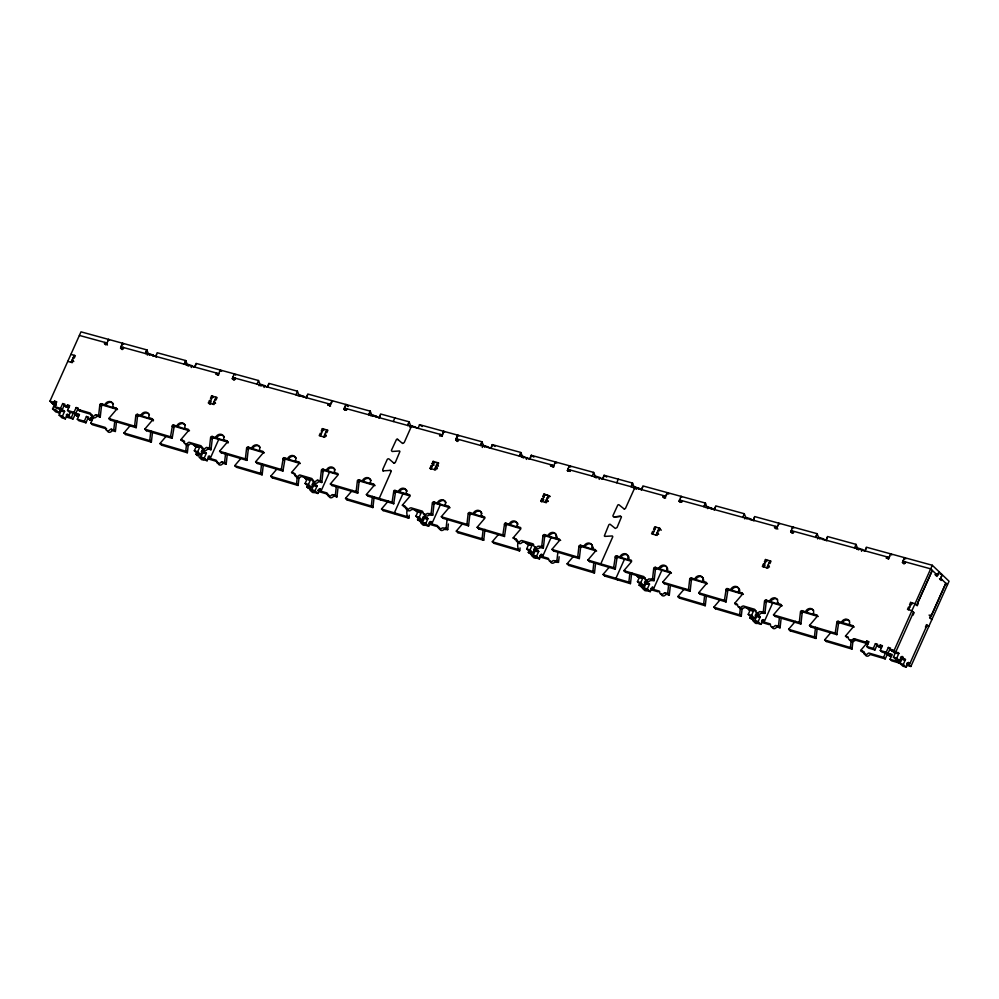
<?xml version="1.0" encoding="UTF-8"?>
<svg xmlns="http://www.w3.org/2000/svg" width="999" height="999" viewBox="0 0 999 999"><rect width="100%" height="100%" fill="white"/><g stroke="black" fill="none" stroke-linecap="round" stroke-linejoin="round"><path stroke-width="1.5" d="M667.694 569.755L667.469 568.081M382.779 470.492L383.354 471.041L382.754 469.393L387.237 459.453A1.349 1.124 -46.4 0 1 389.036 458.991L393.743 462.999M402.497 443.444L397.777 439.435L396.453 439.46L391.383 450.412L392.095 451.486L399.425 450.961A1.349 1.124 -46.4 0 1 399.9 451.56L395.479 462.087L394.33 462.987A1.349 1.111 -46.4 0 1 393.544 462.812M383.154 470.854L390.147 470.392L391.183 471.391L379.233 498.414L380.856 499.962M602.422 565.409L600.799 563.861L612.749 536.838A1.349 1.124 -46.4 0 0 612.237 535.963L604.957 536.388A1.336 1.111 -46.4 0 1 604.333 535.939L608.803 524.9A1.349 1.124 -46.4 0 1 610.089 524.25L615.309 528.446L617.045 527.534L621.453 516.995L620.466 516.283L613.985 516.858A1.349 1.124 -46.4 0 1 612.974 515.571L617.757 505.107A1.349 1.124 -46.4 0 1 618.843 504.695L624.05 508.891L625.436 508.479L634.79 487.724L636.413 489.273M116.171 408.229L117.52 409.528L103.122 405.269A1.336 1.111 -46.4 0 0 102.422 405.282A1.349 1.124 -46.4 0 0 101.473 406.143L100.287 416.695A1.349 1.111 -46.4 0 1 100.175 417.058L98.551 415.509A1.349 1.111 -46.4 0 0 98.664 415.147L99.85 404.595A1.349 1.124 -46.4 0 1 101.498 403.721L113.386 407.767L112.575 406.993A4.708 3.909 -46.4 0 0 110.577 401.66A4.708 3.909 -46.4 0 0 104.82 404.707M116.621 420.579L115.434 431.131A1.349 1.124 -46.4 0 1 115.322 431.493L113.699 429.945A1.349 1.124 -46.4 0 0 113.811 429.582L114.698 421.665M136.101 415.484L137.462 416.77L136.264 427.322A1.349 1.111 -46.4 0 1 136.164 427.684L134.54 426.136A1.349 1.111 -46.4 0 0 134.64 425.774L135.839 415.222A1.349 1.124 -46.4 0 1 137.487 414.348L149.375 418.394A4.733 3.934 -46.4 0 0 149.525 418.019M152.46 432.53L151.411 441.758A1.349 1.124 -46.4 0 1 151.311 442.12L149.688 440.571A1.349 1.124 -46.4 0 0 149.788 440.222L150.837 430.981M188.137 429.495L189.485 430.781L175.087 426.523A1.349 1.124 -46.4 0 0 174.151 426.648L172.153 438.311L170.529 436.763L172.527 425.099A1.349 1.124 -46.4 0 1 173.464 424.987L185.352 429.033L184.54 428.259L184.965 426.635A4.708 3.909 -46.4 0 0 181.781 422.777A4.708 3.909 -46.4 0 0 176.786 425.961M188.299 444.468L187.4 452.397A1.349 1.124 -46.4 0 1 187.3 452.747L185.677 451.198A1.349 1.124 -46.4 0 0 185.777 450.849L186.376 445.566M226.948 440.959L228.296 442.245L213.898 437.987A1.336 1.111 -46.4 0 0 213.199 438.012A1.349 1.124 -46.4 0 0 212.25 438.861L211.064 449.425A1.349 1.111 -46.4 0 1 210.951 449.775L209.34 448.226A1.349 1.111 -46.4 0 0 209.44 447.877L210.627 437.312A1.349 1.124 -46.4 0 1 212.275 436.451L224.163 440.497A4.658 3.871 -46.4 0 0 224.313 440.059M227.248 454.62L226.211 463.861A1.349 1.124 -46.4 0 1 226.099 464.21L224.475 462.662A1.349 1.124 -46.4 0 0 224.588 462.312L225.624 453.071M246.89 448.201L248.239 449.488L247.053 460.052A1.349 1.111 -46.4 0 1 246.94 460.402L245.317 458.853A1.349 1.111 -46.4 0 0 245.429 458.504L246.616 447.939A1.349 1.124 -46.4 0 1 248.264 447.077L260.152 451.123A4.708 3.909 -46.4 0 0 260.314 450.736M263.237 465.247L262.2 474.488A1.349 1.124 -46.4 0 1 262.088 474.837L260.464 473.289A1.349 1.124 -46.4 0 0 260.577 472.939L261.613 463.698M298.913 462.212L300.274 463.511L285.864 459.253A1.349 1.124 -46.4 0 0 284.927 459.365L282.929 471.041L281.306 469.493L283.304 457.829A1.349 1.124 -46.4 0 1 284.24 457.704L296.129 461.75L295.317 460.976L295.741 459.353A4.708 3.909 -46.4 0 0 292.557 455.494A4.708 3.909 -46.4 0 0 287.562 458.691M299.076 477.197L298.177 485.114A1.349 1.124 -46.4 0 1 298.077 485.477L296.453 483.928A1.349 1.124 -46.4 0 0 296.553 483.566L297.302 476.973M321.678 470.292L323.039 471.59L321.84 482.142A1.349 1.111 -46.4 0 1 321.74 482.505L320.117 480.956A1.349 1.111 -46.4 0 0 320.217 480.594L321.416 470.042A1.349 1.124 -46.4 0 1 323.064 469.168L334.94 473.214A4.733 3.934 -46.4 0 0 335.214 472.427M337.887 488.661L336.988 496.578A1.349 1.124 -46.4 0 1 336.888 496.94L335.264 495.392A1.349 1.124 -46.4 0 0 335.364 495.029L336.263 487.112M357.667 480.931L359.016 482.217L357.829 492.769A1.349 1.111 -46.4 0 1 357.717 493.131L356.094 491.583A1.349 1.111 -46.4 0 0 356.206 491.221L357.392 480.669A1.349 1.124 -46.4 0 1 359.041 479.795L370.929 483.841A4.708 3.909 -46.4 0 0 371.091 483.454M374.163 496.653L372.977 507.205A1.349 1.124 -46.4 0 1 372.864 507.567L371.241 506.018A1.349 1.124 -46.4 0 0 371.353 505.656L372.39 496.428M409.602 495.804L396.653 491.97A1.361 1.124 -46.4 0 0 395.954 491.995A1.324 1.099 -46.4 0 0 395.479 492.245L393.706 503.758L392.083 502.21L393.856 490.696A1.324 1.099 -46.4 0 1 394.33 490.447A1.361 1.124 -46.4 0 1 395.03 490.422L407.068 494.093M409.253 515.197C409.153 523.838 404.645 510.514 408.079 509.69M432.617 503.059L433.966 504.358L432.779 514.91A1.349 1.124 -46.4 0 1 432.667 515.272L431.044 513.723A1.349 1.124 -46.4 0 0 431.156 513.361L432.342 502.809A1.349 1.124 -46.4 0 1 433.991 501.935L445.879 505.981A4.733 3.934 -46.4 0 0 446.029 505.606M448.364 524.025L447.764 529.308A1.324 1.099 -46.4 0 1 447.664 529.657L446.041 528.109A1.324 1.099 -46.4 0 0 446.153 527.759L447.04 519.842M468.444 513.648L469.792 514.935L468.606 525.499A1.349 1.124 -46.4 0 1 468.506 525.849L466.883 524.3A1.349 1.124 -46.4 0 0 466.983 523.951L468.181 513.386A1.349 1.124 -46.4 0 1 469.817 512.524L481.705 516.57A4.733 3.934 -46.4 0 0 481.98 515.784M484.94 529.37L483.753 539.935A1.324 1.099 -46.4 0 1 483.653 540.284L482.03 538.736A1.324 1.099 -46.4 0 0 482.13 538.386L483.029 530.469M520.392 528.521L507.43 524.7A1.361 1.124 -46.4 0 0 506.73 524.712A1.324 1.099 -46.4 0 0 506.256 524.962L504.483 536.475L502.859 534.94L504.632 523.414A1.324 1.099 -46.4 0 1 505.107 523.164A1.361 1.124 -46.4 0 1 505.806 523.151L517.694 527.197L517.969 526.411M520.042 547.927C519.955 556.493 515.609 543.468 518.856 542.42M543.244 535.739L544.592 537.025L543.406 547.589A1.349 1.124 -46.4 0 1 543.294 547.939L541.67 546.403A1.349 1.124 -46.4 0 0 541.783 546.041L542.969 535.489A1.349 1.124 -46.4 0 1 544.617 534.615L556.505 538.661L555.694 537.887A4.695 3.909 -46.4 0 0 553.696 532.554A4.695 3.909 -46.4 0 0 547.939 535.601M559.14 556.743L558.553 562.025A1.324 1.099 -46.4 0 1 558.441 562.375L556.818 560.839A1.324 1.099 -46.4 0 0 556.93 560.476L557.817 552.559M579.22 546.366L580.581 547.664L579.383 558.216A1.349 1.124 -46.4 0 1 579.283 558.578L577.659 557.03A1.349 1.124 -46.4 0 0 577.759 556.668L578.958 546.116A1.349 1.124 -46.4 0 1 580.594 545.242L592.482 549.288A4.733 3.934 -46.4 0 0 592.907 547.664M595.429 564.735L594.53 572.652A1.324 1.099 -46.4 0 1 594.43 573.014L592.807 571.465A1.324 1.099 -46.4 0 0 592.907 571.103L593.806 563.186M631.168 561.251L618.206 557.417A1.361 1.124 -46.4 0 0 617.519 557.43A1.324 1.099 -46.4 0 0 617.032 557.692L615.272 569.205L613.648 567.657L615.409 556.143A1.324 1.099 -46.4 0 1 615.896 555.894A1.361 1.124 -46.4 0 1 616.583 555.869L628.471 559.915L627.659 559.14L628.059 556.668A4.695 3.909 -46.4 0 0 624.1 553.683L623.226 553.871A4.695 3.909 -46.4 0 0 619.917 556.855M631.705 572.727L630.519 583.279A1.349 1.124 -46.4 0 1 630.406 583.641L628.796 582.092A1.349 1.124 -46.4 0 0 628.895 581.743L629.795 573.813M654.02 568.468L655.369 569.755L654.183 580.307A1.349 1.124 -46.4 0 1 654.07 580.669L652.447 579.12A1.349 1.124 -46.4 0 0 652.559 578.758L653.746 568.206A1.349 1.124 -46.4 0 1 655.394 567.332L667.282 571.378A4.695 3.896 -46.4 0 0 667.432 571.003M670.217 586.825L669.33 594.742A1.349 1.124 -46.4 0 1 669.218 595.104L667.594 593.556A1.349 1.124 -46.4 0 0 667.707 593.206L668.593 585.277M690.009 579.095L691.358 580.382L690.172 590.946A1.349 1.124 -46.4 0 1 690.059 591.296L688.436 589.747A1.349 1.124 -46.4 0 0 688.548 589.398L689.735 578.833A1.349 1.124 -46.4 0 1 691.383 577.971L703.271 582.017L702.459 581.243L702.871 579.62A4.695 3.909 -46.4 0 0 700.449 575.899A4.695 3.909 -46.4 0 0 695.666 577.497L694.705 578.945M706.355 596.141L705.319 605.382A1.349 1.124 -46.4 0 1 705.207 605.731L703.583 604.183A1.349 1.124 -46.4 0 0 703.696 603.833L704.732 594.592M743.393 594.393L728.983 590.147A1.361 1.124 -46.4 0 0 728.296 590.159A1.324 1.099 -46.4 0 0 727.821 590.409L726.048 601.922L724.425 600.374L726.198 588.861A1.324 1.099 -46.4 0 1 726.673 588.611A1.361 1.124 -46.4 0 1 727.359 588.598L739.248 592.644L738.436 591.87L738.835 589.385A4.695 3.909 -46.4 0 0 734.877 586.401L734.015 586.588A4.695 3.909 -46.4 0 0 730.694 589.572M742.195 608.091L741.295 616.008A1.349 1.124 -46.4 0 1 741.196 616.358L739.572 614.81A1.349 1.124 -46.4 0 0 739.672 614.46L740.271 609.178M764.797 601.186L766.158 602.472L764.959 613.036A1.349 1.124 -46.4 0 1 764.859 613.386L763.236 611.838A1.349 1.124 -46.4 0 0 763.336 611.488L764.535 600.936A1.349 1.124 -46.4 0 1 766.171 600.062L778.059 604.108A4.695 3.896 -46.4 0 0 778.433 602.909M781.006 619.555L780.107 627.472A1.349 1.124 -46.4 0 1 780.007 627.822L778.383 626.286A1.349 1.124 -46.4 0 0 778.483 625.923L779.382 618.006M800.786 611.813L802.135 613.111L800.948 623.663A1.349 1.124 -46.4 0 1 800.836 624.025L799.212 622.477A1.349 1.124 -46.4 0 0 799.325 622.115L800.511 611.563A1.349 1.124 -46.4 0 1 802.16 610.689L814.048 614.735L813.236 613.96L813.648 612.337A4.695 3.909 -46.4 0 0 811.238 608.628A4.695 3.909 -46.4 0 0 806.443 610.214L805.481 611.675M817.282 627.547L816.096 638.099A1.349 1.124 -46.4 0 1 815.983 638.461L814.36 636.912A1.349 1.124 -46.4 0 0 814.472 636.55L815.509 627.31M854.17 627.11L839.772 622.852A1.361 1.124 -46.4 0 0 839.073 622.877A1.324 1.099 -46.4 0 0 838.598 623.126L836.825 634.64L835.201 633.091L836.975 621.578A1.324 1.099 -46.4 0 1 837.449 621.328A1.361 1.124 -46.4 0 1 838.149 621.303L850.186 624.974M852.971 640.796L852.085 648.726A1.349 1.124 -46.4 0 1 851.972 649.075L850.349 647.527A1.349 1.124 -46.4 0 0 850.461 647.177L851.198 640.571M170.617 436.501L171.978 437.699M502.947 534.665L504.32 535.864M835.301 632.829L836.663 634.028M628.746 559.14L628.846 558.716A4.708 3.921 -46.4 0 0 628.895 558.291M850.037 625.349L849.225 624.587C851.136 621.278 847.077 617.532 843.93 619.667A4.72 3.921 -46.4 0 0 841.47 622.29M406.918 494.468L406.106 493.706L406.493 491.221A4.695 3.909 -46.4 0 0 402.547 488.236L401.673 488.424A4.695 3.909 -46.4 0 0 399.313 489.947L398.351 491.408M517.694 527.197L516.883 526.423L517.27 523.938A4.695 3.909 -46.4 0 0 513.324 520.966L512.45 521.141A4.695 3.909 -46.4 0 0 510.102 522.664L509.128 524.138M667.282 571.378L666.47 570.604L666.895 568.98A4.683 3.896 -46.4 0 0 664.472 565.284A4.683 3.896 -46.4 0 0 659.702 566.858L658.716 568.319M778.059 604.108L777.247 603.334L777.672 601.71A4.683 3.896 -46.4 0 0 775.261 598.001A4.683 3.896 -46.4 0 0 770.479 599.587L769.492 601.036M184.765 442.033L180.807 439.797A1.336 1.111 -46.4 0 1 181.006 439.473L188.436 430.756L188.386 429.607A1.349 1.124 -46.4 0 0 187.862 429.233L184.54 428.259M295.554 474.762L291.583 472.527A1.336 1.111 -46.4 0 1 291.783 472.202L299.213 463.486L299.163 462.337A1.349 1.124 -46.4 0 0 298.651 461.963L295.317 460.976M406.331 507.492L402.372 505.244A1.349 1.111 -46.4 0 1 402.572 504.92L410.002 496.203L409.94 495.054A1.361 1.124 -46.4 0 0 409.428 494.68L406.106 493.706M515.884 539.048L517.107 540.209L513.149 537.974A1.349 1.111 -46.4 0 1 513.349 537.637L520.779 528.933L520.729 527.784A1.361 1.124 -46.4 0 0 520.204 527.41L516.883 526.423M645.479 578.121L625.549 572.24L623.925 570.691A1.349 1.111 -46.4 0 1 624.125 570.367L631.555 561.65L631.505 560.501A1.361 1.124 -46.4 0 0 630.981 560.127L627.659 559.14M735.177 603.346L736.525 604.632A1.349 1.111 -46.4 0 0 736.325 604.969L734.702 603.421A1.349 1.111 -46.4 0 1 734.902 603.084L742.332 594.38L742.282 593.219A1.361 1.124 -46.4 0 0 741.77 592.844L738.436 591.87M845.966 636.063L847.314 637.35A1.349 1.124 -46.4 0 0 847.115 637.674L845.491 636.126A1.349 1.124 -46.4 0 1 845.691 635.801L853.121 627.085L853.071 625.936A1.361 1.124 -46.4 0 0 852.547 625.561L849.225 624.587M392.083 502.21L366.383 494.617A1.336 1.111 -46.4 0 1 366.583 494.293L374.013 485.576A1.349 1.124 -46.4 0 0 373.439 484.053L370.117 483.066A4.708 3.909 -46.4 0 0 368.119 477.734A4.708 3.909 -46.4 0 0 362.362 480.781M518.006 549.375L492.307 541.783A1.349 1.111 -46.4 0 1 492.507 541.446L498.076 534.915M724.425 600.374L698.726 592.794A1.349 1.111 -46.4 0 1 698.925 592.457L706.355 583.741A1.349 1.124 -46.4 0 0 705.781 582.217L702.459 581.243M329.545 406.143L329.932 405.232L328.309 403.696L328.072 405.157M664.51 498.326C660.376 495.979 665.746 494.817 664.635 498.014M681.53 502.072L682.18 500.998M774.537 527.385C775.649 523.826 778.096 532.005 774.537 527.385L777.859 529.033M793.243 532.704L793.893 531.63M886.525 558.279L886.775 556.818L888.136 558.965M904.957 563.336L905.606 562.262M107.417 345.017L106.606 344.243L107.118 343.044M108.154 340.634L108.666 339.435L109.478 340.197M123.214 347.215L122.19 349.613M218.594 375.137L218.831 373.676M219.867 371.266L220.379 370.067L221.603 371.216M234.852 379.533L232.68 377.472L233.316 376.298M234.927 377.847L233.903 380.244L233.366 379.732M330.569 406.019L330.032 405.507L332.505 401.086M380.419 415.06L379.245 417.757L380.594 413.998L409.115 421.815L407.679 425.562M442.02 436.401L443.806 431.331L444.617 432.105M553.733 467.033L553.983 465.571M555.007 463.161L555.531 461.963L556.743 463.124M569.992 471.428L567.819 469.368L568.394 468.181M568.918 466.97L569.755 466.083M665.659 497.902L665.122 497.39L667.582 492.957M666.146 494.98L666.67 493.781M679.832 501.973L679.02 501.198L681.081 496.391L681.73 497.002M680.569 497.589L681.081 496.391M777.809 525.599L777.284 526.798L679.532 499.999L681.705 502.06L679.47 501.448M792.282 528.221L792.806 527.022L793.768 527.947M792.357 533.379L792.869 532.18M889.522 556.231L889.01 557.43L791.258 530.631L790.733 531.83L792.969 532.442M902.996 562.974L902.447 562.462L904.52 557.654L905.818 558.891M904.52 557.654L902.971 561.263L905.131 563.324M55.32 404.907L53.097 404.258L49.95 401.148L80.994 331.843L146.803 349.887L148.239 353.409L153.122 355.045A4.708 1.074 23.2 0 0 156.443 357.03M108.554 339.398L107.005 343.007L79.408 335.439M123.127 348.901L120.966 346.84L122.515 343.231M121.641 349.101L120.567 348.064L122.627 343.256L123.601 344.18M145.342 353.596L146.803 349.887M145.754 352.722L146.915 350.025M147.34 355.107L147.927 353.758M149.388 355.032L149.775 354.133M152.735 355.944L153.122 355.045M194.505 367.307A4.708 1.074 23.2 0 1 192.02 365.709L187.125 364.073L185.689 360.552L157.168 352.734L155.819 356.493L156.593 354.695M185.689 360.552L184.253 364.298M184.64 363.386L185.802 360.689M186.426 365.322L186.813 364.423M188.087 366.146L188.661 364.797M191.246 367.52L192.02 365.709M267.32 387.275A4.72 1.074 23.2 0 1 264.835 385.676L259.952 384.041L258.516 380.519L196.066 363.399L194.718 367.157L195.879 364.46M220.267 370.03L218.719 373.638L120.966 346.84M232.817 379.22L232.28 378.696L234.34 373.888L235.639 375.124M258.516 380.519L257.005 384.165M259.053 385.739L259.64 384.39M260.914 386.113L261.488 384.765M264.061 387.487L264.835 385.676M306.218 397.939A4.683 1.061 23.2 0 1 303.746 396.353L298.838 394.705L297.402 391.183L268.881 383.366L267.532 387.125L268.706 384.428M297.402 391.183L295.966 394.93M298.139 395.954L298.526 395.055M299.987 396.328L300.374 395.429M303.346 397.24L303.733 396.341M379.033 417.907A4.708 1.074 23.2 0 1 376.548 416.308L371.665 414.672L370.229 411.151L307.779 394.031L306.431 397.789L307.592 395.092M331.98 400.661L330.432 404.27L232.68 377.472M346.703 405.144L346.054 404.52L343.993 409.34L346.503 410.202L344.393 408.104L345.941 404.495L348.114 406.556M370.229 411.151L368.793 414.897M369.18 413.986L370.342 411.288M370.966 415.921L371.353 415.022M372.814 416.296L373.201 415.397M376.161 417.22L376.548 416.308M393.306 421.516L394.855 417.907M408.067 424.65L408.841 422.852M409.665 427.035L410.239 425.686M411.713 426.96L412.1 426.061L415.447 426.973A4.72 1.074 23.2 0 0 417.157 428.159M489.985 448.126A4.72 1.074 23.2 0 1 488.274 446.94L483.379 445.304L481.943 441.783L419.493 424.662L418.144 428.421M443.693 431.293L442.145 434.902L344.393 408.104M458.279 440.796L456.106 438.736L457.654 435.127M456.793 440.996L455.706 439.972L457.779 435.152L458.753 436.088M457.33 441.508L457.842 440.309M481.943 441.783L480.507 445.529M481.281 443.718L482.055 441.92M482.292 447.465L483.254 445.204M484.527 446.928L484.915 446.029M492.32 444.63L490.971 448.389L492.32 444.63L520.829 452.447L522.265 455.969L528.871 458.791A4.695 1.061 23.2 0 0 529.645 459.203M519.78 455.282L520.941 452.584L519.393 456.193M521.565 457.217L521.953 456.318M523.226 458.042L523.813 456.693M526.386 459.415L527.16 457.604M602.472 479.17A4.695 1.061 23.2 0 1 599.987 477.572L595.092 475.936L593.656 472.415L531.206 455.294L529.857 459.053M530.244 458.154L531.243 455.332M555.407 461.925L553.858 465.534L456.106 438.736M567.907 471.103L567.37 470.579L569.368 465.759M593.656 472.415L592.22 476.161M594.393 477.185L594.78 476.286M596.053 478.009L596.628 476.66M599.213 479.383L599.987 477.572M641.358 489.835A4.683 1.061 23.2 0 1 638.885 488.249L633.978 486.6L632.554 483.079L604.033 475.262L602.684 479.021L603.846 476.323M616.745 482.779L618.294 479.17M632.554 483.079L631.106 486.825M631.493 485.914L632.267 484.115M633.279 487.849L633.666 486.95M634.939 488.673L635.526 487.325M638.486 489.148L638.873 488.236M714.185 509.802A4.695 1.061 23.2 0 1 711.7 508.204L706.805 506.568L705.369 503.046L642.919 485.926L641.57 489.685L642.732 486.988M705.369 503.046L703.933 506.793M704.32 505.894L705.481 503.184M706.106 507.817L706.493 506.918M707.767 508.641L708.341 507.292M711.313 509.115L711.7 508.204M753.895 520.854A4.695 1.061 23.2 0 1 750.586 518.868L745.691 517.232L744.267 513.711L715.746 505.894L714.397 509.665L715.559 506.955M744.267 513.711L742.819 517.457M744.804 518.931L745.379 517.582M746.852 518.856L747.24 517.957M750.199 519.78L750.586 518.868M826.722 540.821A4.683 1.061 23.2 0 1 823.426 538.848L818.518 537.2L817.082 533.678L754.632 516.558L753.283 520.329L754.445 517.619M776.772 527.996L778.833 523.189L779.645 523.963M792.806 527.022L791.258 530.631L793.418 532.692L791.183 532.08M817.082 533.678L815.646 537.425M816.033 536.525L816.807 534.715M817.632 538.898L818.206 537.549M819.667 538.823L820.054 537.924M823.026 539.747L823.413 538.836M864.784 551.098A4.683 1.061 23.2 0 1 862.312 549.512L857.404 547.864L855.981 544.343L827.459 536.525L826.111 540.297L827.272 537.587M855.981 544.343L854.532 548.089M856.717 549.113L857.292 547.764M858.366 549.937L858.953 548.588M861.525 551.311L862.299 549.5M907.092 665.371L910.863 666.483L949.05 581.243L932.279 565.259L866.345 547.19L864.997 550.961L866.158 548.251M888.76 558.891L890.559 553.821L891.77 554.982M905.106 561.6L904.07 564.01L903.533 563.498M932.279 565.259L930.731 568.868L902.971 561.263M934.927 574.65L937.537 575.362L939.085 571.753M940.022 574.025L942.244 574.687L940.696 578.371L947.502 584.852M104.633 343.881L104.883 342.42L106.506 343.968L105.719 344.917M216.358 374.513L216.596 373.064L217.969 375.212M234.777 379.57L235.439 378.496M346.228 409.952L347.153 409.128M439.785 435.789L440.035 434.328L441.658 435.864M551.498 466.421L551.748 464.96L553.109 467.107M402.784 443.431L404.233 442.532L411.351 426.461M56.419 405.232L51.648 402.535M71.116 362.337L74.238 355.344M53.097 404.258L53.634 403.059M54.545 401.148L56.169 402.697L55.632 403.896L54.008 402.347L54.545 401.148L56.768 401.798L54.62 406.593L56.244 408.141L62.163 409.89L64.311 405.094L62.687 403.559L60.539 408.341L62.163 409.89M60.664 409.278L59.053 412.862L55.732 411.888L52.572 408.878L54.72 404.083M65.36 418.881L62.038 417.894L59.153 415.147L61.289 410.352L64.61 411.338L62.475 416.121L65.36 418.881L67.507 414.086L68.594 415.122L68.419 416.658L70.28 412.5M64.61 411.338L63.536 410.302L62.999 411.501L61.738 410.302L62.275 409.103M68.556 407.717L66.933 406.168L67.47 404.97L69.093 406.518L68.556 407.717L65.996 406.955L64.373 405.407L64.91 404.208L62.687 403.559M65.996 406.955L66.521 405.756M75.624 413.873L74.001 412.325L76.149 407.53L77.772 409.078L75.624 413.873L69.168 411.963L67.545 410.414L69.693 405.619L67.47 404.97M75.737 413.299L73.002 418.981L71.379 417.445L73.514 412.649M91.571 414.51L79.458 410.926L77.835 409.378L78.372 408.179L76.149 407.53M77.223 413.748L78.846 415.297L78.309 416.496L76.686 414.947L77.223 413.748L79.445 414.398L77.298 419.193L78.921 420.741L85.926 422.802L88.062 418.019L86.438 416.471L84.303 421.253L85.926 422.802M78.309 416.496L76.823 416.046L77.36 414.847M79.458 410.926L79.995 409.727M89.748 419.867L90.684 417.719L92.308 419.268L91.771 420.467L89.748 419.867L88.124 418.319L88.661 417.12L86.438 416.471M106.718 428.946L92.383 424.712L90.759 423.164L92.907 418.381L90.684 417.719M210.065 404.445L208.441 402.897L209.515 400.512L210.627 400.836M214.935 399.625L216.034 399.95L217.108 397.552L211.576 395.916L210.502 398.314L211.613 398.638M209.553 403.234L212.675 396.241M212.874 404.208L215.996 397.227M218.918 438.998L210.177 458.541L210.352 456.993L209.278 455.969L207.13 460.751L204.233 458.004L206.381 453.209L205.294 452.172L204.758 453.371L202.959 449.95L200.824 454.745L197.665 451.735L199.8 446.94L198.726 445.916L198.189 447.115L194.867 446.128L195.404 444.93M200.824 454.745L197.49 453.758L194.343 450.749L196.478 445.966L199.8 446.94M207.13 460.751L203.808 459.777L200.911 457.018L203.059 452.222L206.381 453.209M325.711 432.342L326.823 432.667L327.884 430.269L322.352 428.633L321.278 431.031L322.39 431.356M320.329 435.951L323.464 428.971M323.651 436.938L326.785 429.945M311.601 487.462L308.441 484.453L310.589 479.67L309.503 478.633L308.966 479.832L305.644 478.846L306.181 477.659L307.267 478.683L305.12 483.479L308.279 486.488L311.601 487.462L313.736 482.679L315.547 486.101L316.071 484.902L317.158 485.926L315.022 490.721L317.907 493.481L320.055 488.686L321.129 489.722L320.954 491.258L329.707 471.715M317.907 493.481L314.585 492.495L311.688 489.735L313.836 484.952L317.158 485.926M403.097 493.356L394.38 512.849L396.004 514.398M430.819 469.118L430.007 468.344L431.081 465.946L432.18 466.283M433.678 465.297L432.055 463.761L433.129 461.363L438.673 462.999L437.599 465.397L438.411 466.171M431.118 468.668L434.24 461.688M434.44 469.655L437.562 462.674M437.137 468.806L435.514 467.257L436.613 467.582L435.539 469.98L430.007 468.344M440.484 504.445L431.743 523.988L431.918 522.44L430.831 521.416L428.683 526.198L425.799 523.439L427.934 518.656L426.86 517.619L426.323 518.818L424.525 515.397L422.377 520.192L419.056 519.205L415.896 516.196L418.044 511.413M414.897 510.114L416.421 511.575L419.742 512.562L420.279 511.363L421.366 512.387L419.218 517.182L422.377 520.192M428.683 526.198L425.362 525.224L422.477 522.465L424.612 517.669M541.595 501.848L540.784 501.073L541.858 498.676L543.781 499.775M543.656 497.252L542.844 496.478L543.906 494.08L550.262 496.491M541.895 501.398L545.017 494.418L548.339 495.392L545.217 502.385M547.914 501.535L546.291 499.987L547.39 500.312L546.328 502.709L540.784 501.073M549.45 495.716L548.376 498.114L547.265 497.789M533.154 552.909L529.832 551.923L526.673 548.926L528.821 544.13L532.142 545.117L530.007 549.9L533.154 552.909L535.302 548.114L536.388 549.15L535.851 550.349L537.1 551.548L537.637 550.349L538.723 551.373L536.575 556.168L539.472 558.928L541.608 554.133L542.694 555.169L542.519 556.705L551.261 537.162M525.674 542.832L527.21 544.293L530.531 545.279L531.068 544.08L532.142 545.117M534.315 549.363L533.778 550.561L537.1 551.548M539.472 558.928L536.151 557.942L533.254 555.182L535.389 550.399L538.723 551.373M624.662 558.803L615.933 578.296L617.557 579.845M652.672 534.115L655.794 527.135M655.993 535.102L659.115 528.121L661.288 530.182M662.037 569.88L653.296 589.435L653.471 587.887L652.397 586.863L650.249 591.645L647.352 588.886L649.5 584.103L648.413 583.066L647.876 584.265L646.628 583.066L647.165 581.868L646.078 580.844L643.943 585.626L640.784 582.629L642.919 577.834L641.845 576.81L641.308 577.996L637.986 577.022L638.523 575.824M643.943 585.626L640.609 584.652L637.462 581.643L639.597 576.848L642.919 577.834M650.249 591.645L646.927 590.671L644.03 587.912L646.178 583.116L649.5 584.103M764.522 564.447L763.411 564.123L762.349 566.52L767.881 568.156L768.955 565.759L767.844 565.434L769.467 566.982M768.83 563.236L769.942 563.561L771.003 561.163L765.471 559.527L764.397 561.925L765.509 562.25M763.448 566.845L766.583 559.852M766.77 567.819L769.904 560.839M772.826 602.609L764.073 622.152L764.247 620.616L763.174 619.58L761.026 624.375L758.141 621.615L760.276 616.82L759.19 615.796L758.666 616.995L757.404 615.796L757.941 614.597L756.855 613.561L754.72 618.356L751.56 615.347L753.708 610.564L752.622 609.527L752.085 610.726L748.763 609.74L749.3 608.541M754.72 618.356L751.398 617.37L748.239 614.36L750.386 609.577M761.026 624.375L757.704 623.388L754.807 620.629L756.955 615.846L760.276 616.82M866.745 641.058L868.368 642.607L867.831 643.806L866.208 642.257L866.745 641.058L868.968 641.72L866.82 646.503L868.443 648.051L874.899 649.962L877.047 645.167L875.424 643.631L873.288 648.413L874.899 649.962M877.11 645.479L881.293 647.777L878.733 647.027L877.11 645.479L877.646 644.28L875.424 643.631M879.669 646.241L880.206 645.042L882.429 645.691L880.281 650.486L881.905 652.035L887.824 653.783L889.972 648.988L888.348 647.439L886.2 652.235L887.824 653.783M887.936 653.221L885.201 658.903L883.578 657.354L885.713 652.559L887.337 654.108M937.537 575.362L930.681 568.856L915.047 603.708L916.67 605.257L932.304 570.404L917.744 602.859L918.281 603.384L917.207 605.781L915.047 603.708L910.613 602.409L909.552 604.807L910.651 605.132M913.536 612.25L895.741 652.047L891.657 650.849L890.034 649.3L890.571 648.101L888.348 647.439M908.603 609.715L911.725 602.734M889.422 655.019L887.399 654.42L891.046 656.555L889.422 655.019L889.959 653.821L892.182 654.47L890.034 659.265L891.657 660.814L898.663 662.874L900.261 659.278M889.023 655.956L889.56 654.77M891.657 650.849L892.194 649.65M910.863 666.483L908.903 664.597L909.44 663.398L908.353 662.374L906.218 667.157L903.321 664.397L905.456 659.615L904.382 658.578L903.845 659.777L902.596 658.578L903.121 657.379L902.047 656.355L899.899 661.138L896.74 658.141L898.888 653.346L897.801 652.31L897.277 653.508L894.093 650.499L915.047 603.708M897.277 653.508L893.943 652.534L894.48 651.336L895.566 652.359L893.418 657.155L896.578 660.164L899.899 661.138M936.4 574.238L935.863 575.436L936.95 576.46L939.085 571.678M906.218 667.157L902.884 666.171L899.999 663.423L902.134 658.628M942.244 574.687L940.096 579.47L941.183 580.506L941.72 579.308L939.497 578.646M927.06 625.137L909.265 664.947L906.73 664.198M929.045 615.097L931.268 615.759L945.816 583.216M930.194 618.144L945.828 583.291M842.282 623.064L842.956 621.952A4.658 3.871 -46.4 0 1 843.943 620.966A4.733 3.934 -46.4 0 1 845.166 620.242L845.604 620.079M112.575 406.993L115.896 407.979A1.349 1.124 -46.4 0 1 116.471 409.503L109.041 418.219A1.336 1.111 -46.4 0 0 108.841 418.544L110.464 420.092L136.164 427.684M129.758 426.111L124.188 432.654A1.349 1.124 -46.4 0 0 123.988 432.979L125.612 434.528L151.311 442.12M140.809 415.334A4.708 3.909 -46.4 0 1 146.553 412.287A4.708 3.909 -46.4 0 1 148.564 417.619L151.885 418.606A1.349 1.124 -46.4 0 1 152.46 420.129L145.017 428.846A1.336 1.111 -46.4 0 0 144.83 429.17L146.441 430.719L172.153 438.311M165.747 436.75L160.165 443.281A1.349 1.124 -46.4 0 0 159.965 443.606L161.588 445.154L187.3 452.747M215.597 437.425A4.708 3.909 -46.4 0 1 221.353 434.378A4.708 3.909 -46.4 0 1 223.351 439.722L226.673 440.696A1.349 1.124 -46.4 0 1 227.248 442.22L219.817 450.936A1.336 1.111 -46.4 0 0 219.618 451.273L221.241 452.809L246.94 460.402M240.534 458.841L234.965 465.372A1.349 1.124 -46.4 0 0 234.765 465.709L236.388 467.245L262.088 474.837M251.586 448.052A4.708 3.909 -46.4 0 1 257.33 445.005A4.708 3.909 -46.4 0 1 259.34 450.349L262.662 451.323A1.349 1.124 -46.4 0 1 263.237 452.859L255.806 461.563A1.336 1.111 -46.4 0 0 255.607 461.9M276.523 469.468L270.954 475.999A1.349 1.124 -46.4 0 0 270.754 476.336L272.377 477.884L298.077 485.477M326.373 470.154A4.708 3.909 -46.4 0 1 332.13 467.107A4.708 3.909 -46.4 0 1 334.128 472.44L337.462 473.426A1.349 1.124 -46.4 0 1 338.024 474.95L330.594 483.666A1.336 1.111 -46.4 0 0 330.394 483.991L332.018 485.539L357.717 493.131M352.247 490.472L345.741 498.101A1.349 1.124 -46.4 0 0 345.542 498.426L347.165 499.975L372.864 507.567M388.236 501.098L381.73 508.728A1.349 1.124 -46.4 0 0 381.531 509.053L383.154 510.601L408.853 518.194M437.312 502.922A4.695 3.909 -46.4 0 1 443.069 499.875A4.695 3.909 -46.4 0 1 445.067 505.207L448.389 506.193A1.349 1.124 -46.4 0 1 448.963 507.717L441.533 516.433A1.349 1.111 -46.4 0 0 441.333 516.758L442.957 518.306L468.506 525.849M462.1 524.288L456.518 530.819A1.349 1.111 -46.4 0 0 456.331 531.143L457.954 532.692L483.653 540.284M473.139 513.511A4.708 3.909 -46.4 0 1 478.896 510.452A4.708 3.909 -46.4 0 1 480.894 515.796L484.215 516.77A1.349 1.124 -46.4 0 1 484.79 518.294L477.36 527.01A1.349 1.111 -46.4 0 0 477.16 527.347L478.783 528.896L504.483 536.475M555.694 537.887L559.015 538.873A1.349 1.124 -46.4 0 1 559.59 540.397L552.16 549.113A1.349 1.111 -46.4 0 0 551.96 549.438L553.583 550.986L579.283 558.578M572.877 557.005L567.307 563.548A1.349 1.111 -46.4 0 0 567.107 563.873L568.731 565.422L594.43 573.014M583.916 546.228A4.708 3.909 -46.4 0 1 589.672 543.181A4.708 3.909 -46.4 0 1 591.67 548.513L595.004 549.5A1.349 1.124 -46.4 0 1 595.579 551.023L588.136 559.74A1.349 1.111 -46.4 0 0 587.936 560.064L589.56 561.613L615.272 569.205M608.866 567.632L603.284 574.175A1.349 1.111 -46.4 0 0 603.084 574.5L604.707 576.048L630.406 583.641M666.47 570.604L669.792 571.59A1.349 1.124 -46.4 0 1 670.366 573.114L662.936 581.83A1.349 1.111 -46.4 0 0 662.737 582.155L664.36 583.703L690.059 591.296M684.59 588.636L678.084 596.266A1.349 1.124 -46.4 0 0 677.884 596.59L679.507 598.139L705.207 605.731M719.642 600.362L714.073 606.893A1.361 1.124 -46.4 0 0 713.873 607.23L715.496 608.766L741.196 616.358M751.91 615.347L750.049 617.519A1.349 1.124 -46.4 0 0 749.849 617.857L753.808 620.092L752.597 618.93M777.247 603.334L780.569 604.308A1.349 1.124 -46.4 0 1 781.143 605.844L773.713 614.547A1.349 1.111 -46.4 0 0 773.513 614.885L775.137 616.433L800.836 624.025M795.366 621.366L788.86 628.983A1.349 1.124 -46.4 0 0 788.661 629.32L790.284 630.869L815.983 638.461M813.236 613.96L816.558 614.947A1.349 1.124 -46.4 0 1 817.132 616.47L809.702 625.187A1.349 1.111 -46.4 0 0 809.502 625.511L811.126 627.06L836.825 634.64M830.419 633.079L824.849 639.622A1.349 1.124 -46.4 0 0 824.65 639.947L826.273 641.495L851.972 649.075M866.408 643.706L860.838 650.237A1.349 1.124 -46.4 0 0 860.639 650.561L864.597 652.809L863.373 651.648M660.489 567.632L663.723 565.921A4.695 3.896 -46.4 0 1 666.583 566.77L666.857 567.045M204.783 458.816L204.183 459.353A2.685 2.235 -46.4 0 1 200.637 458.304M475.249 512.475L476.848 511.451A4.658 3.871 -46.4 0 1 477.722 511.176A4.733 3.934 -46.4 0 1 481.268 512.2M395.129 462.587L394.33 462.987M620.729 516.308L614.185 517.045M220.604 435.027L221.016 435.002A4.658 3.871 -46.4 0 1 224.35 437.187M331.805 467.719L331.381 467.744A4.658 3.871 -46.4 0 0 327.272 470.891M624.637 508.878L624.088 508.816M866.208 642.257L854.095 638.673L852.097 639.697A2.697 2.235 -46.4 0 1 848.538 638.648L848.126 636.975L845.491 636.126M439.51 435.527L441.745 436.138M551.223 466.158L553.458 466.77M662.886 496.778L665.122 497.39M888.486 558.628L886.25 558.016M902.447 562.462L904.682 563.074M567.819 469.368L665.571 496.166M550.362 465.671L553.371 466.496M104.371 343.631L106.606 344.243M120.567 348.064L122.802 348.676L123.726 347.864M216.084 374.263L218.319 374.875M232.28 378.696L234.515 379.32M327.797 404.895L330.032 405.507M679.02 501.198L681.256 501.81M567.37 470.579L569.605 471.191L570.516 470.379M455.706 439.972L457.942 440.584L458.866 439.76M70.917 354.37L75.337 355.669L74.263 358.067L73.152 357.742M432.055 463.761L433.978 464.86M437.599 465.397L436.488 465.059L437.3 465.834M542.844 496.478L543.943 496.803M654.72 529.532L653.621 529.208L654.695 526.81L660.227 528.446L659.153 530.844L658.054 530.506M321.403 433.554L320.292 433.229L319.23 435.626L324.762 437.262L325.836 434.865L324.725 434.54L326.348 436.088M653.746 531.73L652.634 531.393L651.56 533.791L657.105 535.427L658.179 533.029L657.067 532.704L658.691 534.253M909.677 607.33L908.566 606.992L907.492 609.39L911.925 610.701L914.085 612.762L913.011 615.159L912.474 614.635M67.782 361.351L72.215 362.662L73.277 360.264L72.178 359.94L73.801 361.488M208.441 402.897L213.986 404.533L215.06 402.147L213.948 401.81L215.572 403.359M337.637 474.537L324.675 470.716A1.349 1.124 -46.4 0 0 323.039 471.59M484.403 517.894L471.441 514.073A1.349 1.124 -46.4 0 0 469.792 514.935M560.639 540.409L546.241 536.163A1.349 1.124 -46.4 0 0 544.592 537.025M596.628 551.048L582.217 546.79A1.349 1.124 -46.4 0 0 580.581 547.664M671.415 573.139L657.017 568.881A1.349 1.124 -46.4 0 0 655.369 569.755M707.404 583.766L693.006 579.507A1.349 1.124 -46.4 0 0 691.358 580.382M782.192 605.856L767.794 601.61A1.349 1.124 -46.4 0 0 766.158 602.472M818.181 616.495L803.783 612.237A1.349 1.124 -46.4 0 0 802.135 613.111M49.95 401.148L54.008 402.347M180.807 439.797L183.142 440.497A1.349 1.124 -46.4 0 1 183.816 441.233L183.828 441.595A2.685 2.235 -46.4 0 0 188.012 442.832L188.312 442.557A1.349 1.124 -46.4 0 1 189.41 442.345L200.737 445.691A1.349 1.124 -46.4 0 1 201.411 446.428L201.423 446.79A2.685 2.235 -46.4 0 0 205.594 448.027L205.894 447.752A1.349 1.124 -46.4 0 1 206.993 447.54L209.34 448.226M291.583 472.527L293.931 473.214A1.349 1.124 -46.4 0 1 294.593 473.963L294.618 474.325A2.685 2.235 -46.4 0 0 298.788 475.549L299.088 475.287A1.349 1.124 -46.4 0 1 300.187 475.062L311.513 478.409A1.349 1.124 -46.4 0 1 312.188 479.158L312.2 479.52A2.685 2.235 -46.4 0 0 316.371 480.744L316.671 480.482A1.349 1.124 -46.4 0 1 317.782 480.257L320.117 480.956M64.373 405.407L66.933 406.168M108.841 418.544L134.54 426.136M144.83 429.17L170.529 436.763M219.618 451.273L245.317 458.853M281.306 469.493L255.607 461.9L257.23 463.449L282.929 471.041M330.394 483.991L356.094 491.583M402.372 505.244L405.007 506.093L405.394 507.042A2.685 2.235 -46.4 0 0 406.156 508.966L407.467 509.34A2.685 2.235 -46.4 0 0 409.565 508.279L410.976 507.792L422.29 511.138L422.977 512.237A2.685 2.235 -46.4 0 0 423.751 514.16L425.05 514.535A2.685 2.235 -46.4 0 0 427.16 513.474L431.044 513.723M441.333 516.758L466.883 524.3M477.16 527.347L502.859 534.94M513.149 537.974L515.784 538.811L516.171 539.772A2.685 2.235 -46.4 0 0 516.945 541.683L518.244 542.07A2.685 2.235 -46.4 0 0 520.354 541.008L521.753 540.509L533.066 543.856L533.753 544.967A2.685 2.235 -46.4 0 0 534.527 546.878L535.839 547.265A2.685 2.235 -46.4 0 0 537.937 546.203L541.67 546.403M551.96 549.438L577.659 557.03M587.936 560.064L613.648 567.657M623.925 570.691L643.856 576.585L644.542 577.684A2.685 2.235 -46.4 0 0 645.304 579.595L646.615 579.982A2.685 2.235 -46.4 0 0 648.713 578.921L652.447 579.12M662.737 582.155L688.436 589.747M734.702 603.421L737.349 604.258L737.737 605.219A2.685 2.235 -46.4 0 0 738.498 607.13L739.809 607.517A2.685 2.235 -46.4 0 0 741.907 606.443L743.306 605.956L754.632 609.303L755.319 610.414A2.685 2.235 -46.4 0 0 756.081 612.325L757.392 612.712A2.685 2.235 -46.4 0 0 759.49 611.638L763.236 611.838M773.513 614.885L799.212 622.477M809.502 625.511L835.201 633.091M890.034 649.3L894.093 650.499M51.573 402.697L55.632 403.896M313.137 479.957L304.108 477.385L305.644 478.846M202.36 447.227L191.034 443.893A1.349 1.124 -46.4 0 0 189.935 444.105L189.635 444.38A2.685 2.235 -46.4 0 1 185.489 443.868M393.706 503.758L368.007 496.166L366.383 494.617M422.627 512.3L412.587 509.34L411.188 509.827A2.685 2.235 -46.4 0 1 409.091 510.889L407.779 510.501A2.685 2.235 -46.4 0 1 407.018 508.591L406.868 507.892M432.667 515.272L428.783 515.022A2.685 2.235 -46.4 0 1 426.673 516.083L425.374 515.696A2.685 2.235 -46.4 0 1 424.6 513.786M533.279 544.992L523.376 542.057L521.977 542.544A2.685 2.235 -46.4 0 1 519.867 543.618L518.556 543.231A2.685 2.235 -46.4 0 1 517.794 541.321L517.782 540.958M543.294 547.939L539.56 547.739A2.685 2.235 -46.4 0 1 537.462 548.813L536.151 548.426A2.685 2.235 -46.4 0 1 535.414 547.24M654.07 580.669L650.337 580.469A2.685 2.235 -46.4 0 1 648.239 581.53L646.927 581.143A2.685 2.235 -46.4 0 1 646.191 579.957M698.726 592.794L700.349 594.33L726.048 601.922M756.255 610.851L744.929 607.504L743.531 607.991A2.685 2.235 -46.4 0 1 741.433 609.065L740.122 608.678A2.685 2.235 -46.4 0 1 739.36 606.768M764.859 613.386L761.113 613.186A2.685 2.235 -46.4 0 1 759.015 614.26L757.704 613.873A2.685 2.235 -46.4 0 1 756.967 612.674M896.677 652.697L898.888 653.346M308.366 479.008L310.589 479.67M419.155 511.738L421.366 512.387M751.485 609.902L753.708 610.564M54.62 406.593L60.539 408.341M67.545 410.414L74.001 412.325M866.82 646.503L873.288 648.413M880.281 650.486L886.2 652.235M900.911 656.73L903.121 657.379M201.823 450.324L204.046 450.986M312.612 483.054L314.822 483.703M534.165 548.501L536.388 549.15M644.942 581.218L647.165 581.868M755.731 613.948L757.941 614.597M59.528 409.652L61.738 410.302M201.286 451.523L203.509 452.185M312.075 484.253L314.285 484.902M422.852 516.97L425.062 517.619M533.628 549.7L535.851 550.349M644.405 582.417L646.628 583.066M755.194 615.134L757.404 615.796M900.374 657.929L902.596 658.578M903.246 658.953L905.456 659.615M76.686 414.947L75.2 414.498L76.823 416.046M88.124 418.319L91.771 420.467M425.724 517.994L427.934 518.656M900.524 658.791L903.845 659.777M59.678 410.514L62.999 411.501M201.436 452.397L204.758 453.371M312.212 485.114L315.547 486.101M423.002 517.844L426.323 518.818M644.555 583.279L647.876 584.265M755.331 616.008L758.666 616.995M893.418 657.155L896.74 658.141M52.572 408.878L55.894 409.852L59.053 412.862M194.343 450.749L197.665 451.735M305.12 483.479L308.441 484.453M415.896 516.196L419.218 517.182M526.673 548.926L530.007 549.9M637.462 581.643L640.784 582.629M748.239 614.36L751.56 615.347M907.217 662.749L909.44 663.398M66.371 414.473L68.594 415.122M208.142 456.343L210.352 456.993M318.918 489.06L321.129 489.722M429.695 521.79L431.918 522.44M540.471 554.507L542.694 555.169M762.037 619.954L764.247 620.616M318.381 490.259L320.604 490.921M429.158 522.989L431.381 523.638M539.947 555.706L542.157 556.368M650.724 588.436L652.934 589.085M761.5 621.153L763.723 621.815M906.68 663.948L908.903 664.597M66.196 416.009L71.379 417.445M77.298 419.193L84.303 421.253M90.759 423.164L105.095 427.397A1.349 1.111 -46.4 0 1 105.782 428.509A2.685 2.235 -46.4 0 0 109.366 430.282L110.265 429.47A1.349 1.111 -46.4 0 1 111.364 429.258L113.699 429.945M123.988 432.979L149.688 440.571M159.965 443.606L185.677 451.198M196.154 453.908A1.349 1.124 -46.4 0 0 195.954 454.245L198.289 454.932A1.349 1.111 -46.4 0 1 198.976 456.031A2.685 2.235 -46.4 0 0 202.56 457.804M207.967 457.879L215.884 460.127A1.349 1.111 -46.4 0 1 216.571 461.226A2.685 2.235 -46.4 0 0 220.155 462.999L221.041 462.2A1.349 1.111 -46.4 0 1 222.14 461.975L224.475 462.662M234.765 465.709L260.464 473.289M270.754 476.336L296.453 483.928M306.93 486.638A1.349 1.124 -46.4 0 0 306.73 486.963L309.066 487.649A1.349 1.111 -46.4 0 1 309.74 488.399L309.79 489.485A2.685 2.235 -46.4 0 0 313.336 490.534M317.632 490.284L326.661 492.844A1.349 1.111 -46.4 0 1 327.335 493.593L327.372 494.68A2.685 2.235 -46.4 0 0 330.931 495.729L331.818 494.917A1.349 1.111 -46.4 0 1 332.929 494.692L335.264 495.392M345.542 498.426L371.241 506.018M381.531 509.053L407.23 516.645M417.719 519.355A1.349 1.111 -46.4 0 0 417.52 519.68L420.154 520.529L420.542 521.478A2.685 2.223 -46.4 0 0 424.125 523.251M428.946 523.064L437.437 525.574L438.124 526.673A2.685 2.223 -46.4 0 0 442.307 527.909L446.041 528.109M456.331 531.143L482.03 538.736M528.496 552.085A1.349 1.111 -46.4 0 0 528.296 552.41L530.931 553.246L531.318 554.208A2.685 2.223 -46.4 0 0 534.902 555.981M539.722 555.781L548.214 558.291L548.901 559.403A2.685 2.223 -46.4 0 0 553.084 560.626L556.818 560.839M567.107 563.873L592.807 571.465M603.084 574.5L628.796 582.092M639.273 584.802A1.349 1.124 -46.4 0 0 639.073 585.127L641.408 585.826A1.349 1.111 -46.4 0 1 642.095 586.925A2.685 2.235 -46.4 0 0 645.679 588.698M651.086 588.773L659.003 591.021A1.349 1.111 -46.4 0 1 659.69 592.12A2.685 2.235 -46.4 0 0 663.86 593.356A1.349 1.111 -46.4 0 1 665.259 592.869L667.594 593.556M677.884 596.59L703.583 604.183M713.873 607.23L739.572 614.81M749.849 617.857L752.185 618.543A1.349 1.111 -46.4 0 1 752.871 619.655A2.685 2.235 -46.4 0 0 756.455 621.428M761.862 621.503L769.779 623.738A1.349 1.111 -46.4 0 1 770.466 624.85A2.685 2.235 -46.4 0 0 774.637 626.073A1.349 1.111 -46.4 0 1 776.048 625.586L778.383 626.286M788.661 629.32L814.36 636.912M824.65 639.947L850.349 647.527M883.578 657.354L869.242 653.121A1.349 1.111 -46.4 0 0 867.831 653.608A2.685 2.235 -46.4 0 1 863.66 652.372A1.349 1.111 -46.4 0 0 862.974 651.261L860.639 650.561M890.034 659.265L897.04 661.326L898.663 662.874M66.721 417.132L73.002 418.981M115.322 431.493L112.987 430.794A1.349 1.111 -46.4 0 0 111.888 431.019L110.989 431.83A2.685 2.235 -46.4 0 1 107.442 430.781M207.592 458.741L217.495 461.675M226.099 464.21L223.764 463.524A1.349 1.111 -46.4 0 0 222.665 463.736L221.766 464.547A2.685 2.235 -46.4 0 1 218.481 464.173M306.73 486.963L310.689 489.198M318.381 491.471L328.284 494.393M336.888 496.94L334.553 496.241A1.349 1.111 -46.4 0 0 333.441 496.466L332.555 497.277A2.685 2.235 -46.4 0 1 328.996 496.228L328.958 495.142M421.478 521.915L417.52 519.68M429.158 524.188L439.061 527.11M447.664 529.657L443.931 529.458A2.685 2.223 -46.4 0 1 439.76 528.221L439.735 527.859M492.307 541.783L493.931 543.319L519.63 550.911M532.255 554.645L528.296 552.41M539.935 556.918L548.426 559.415M558.441 562.375L554.707 562.175A2.685 2.223 -46.4 0 1 550.536 560.951M639.073 585.127L643.031 587.362L641.82 586.213M651.635 589.909L658.279 591.87M669.218 595.104L666.882 594.417A1.349 1.111 -46.4 0 0 665.484 594.904A2.685 2.235 -46.4 0 1 661.313 593.668M762.412 622.627L769.068 624.6M780.007 627.822L777.672 627.135A1.349 1.111 -46.4 0 0 776.26 627.622A2.685 2.235 -46.4 0 1 772.115 627.122M885.201 658.903L870.853 654.67A1.349 1.111 -46.4 0 0 869.455 655.157A2.685 2.235 -46.4 0 1 865.284 653.92M899.999 663.423L903.321 664.397M59.153 415.147L62.475 416.121M200.911 457.018L204.233 458.004M311.688 489.735L315.022 490.721M422.477 522.465L425.799 523.439M533.254 555.182L536.575 556.168M644.03 587.912L647.352 588.886M754.807 620.629L758.141 621.615M77.835 409.378L89.947 412.962A1.349 1.124 -46.4 0 1 90.622 413.711L90.634 414.073A2.685 2.235 -46.4 0 0 94.818 415.309L95.117 415.035A1.349 1.124 -46.4 0 1 96.216 414.81L98.551 415.509M867.831 643.806L855.718 640.222L853.72 641.246A2.697 2.235 -46.4 0 1 850.161 640.197M321.74 482.505L319.405 481.805A1.349 1.124 -46.4 0 0 318.294 482.03L317.994 482.292A2.685 2.235 -46.4 0 1 313.823 481.068M100.175 417.058L97.84 416.358A1.349 1.124 -46.4 0 0 96.741 416.583L96.441 416.845A2.685 2.235 -46.4 0 1 92.258 415.621L92.245 415.259A1.349 1.124 -46.4 0 0 92.12 414.922M210.951 449.775L208.616 449.088A1.349 1.124 -46.4 0 0 207.517 449.3L207.218 449.575A2.685 2.235 -46.4 0 1 203.047 448.339L203.034 447.977M304.146 477.31L301.81 476.61A1.349 1.124 -46.4 0 0 300.711 476.835L300.412 477.097A2.685 2.235 -46.4 0 1 296.241 475.874M412.1 426.061L410.439 425.237L409.115 421.815M606.73 477.085L604.12 475.337M531.406 455.444L533.903 457.117M492.519 444.78L495.017 446.453M422.19 426.486L419.493 424.662M931.268 615.759L930.718 615.234L929.657 617.632L931.817 619.692M910.613 602.409L912.237 603.958M928.695 626.685L926.523 624.612L925.461 627.01L925.998 627.534M790.646 531.568L791.82 532.867M892.419 651.073L893.943 652.534M889.959 653.821L891.583 655.369M880.206 645.042L881.83 646.59M852.821 625.824L853.633 626.598M838.149 621.303L839.497 622.602M854.095 638.673L855.306 639.835M836.775 622.439L838.124 623.726M765.471 559.527L767.095 561.076M861.113 650.499L862.462 651.785A1.349 1.124 -46.4 0 0 862.262 652.11M763.411 564.123L765.034 565.671M850.461 647.177L851.81 648.463M816.832 615.197L817.644 615.971M802.16 610.689L803.508 611.975M809.977 625.436L811.325 626.723A1.349 1.111 -46.4 0 0 811.126 627.06M826.198 640.908L826.473 641.171A1.349 1.124 -46.4 0 0 826.273 641.495M667.994 493.344L668.806 494.118M780.843 604.57L781.655 605.344M799.325 622.115L800.674 623.401M814.472 636.55L815.821 637.837M766.171 600.062L767.532 601.348M773.988 614.81L774.799 615.584M775.074 615.846L775.336 616.096A1.349 1.111 -46.4 0 0 775.137 616.433M789.135 629.245L790.484 630.531A1.349 1.124 -46.4 0 0 790.284 630.869M763.336 611.488L764.697 612.774M778.483 625.923L779.844 627.21M742.032 593.106L742.844 593.881M776.048 625.586L777.259 626.748M750.549 609.265L752.085 610.726M727.359 588.598L728.721 589.885M747.227 608.279L748.763 609.74M725.986 589.722L727.347 591.008M750.324 617.782L751.673 619.068A1.349 1.124 -46.4 0 0 751.473 619.405M706.056 582.479L706.867 583.254M724.525 600.024L725.886 601.311M739.672 614.46L741.033 615.746M691.383 577.971L692.732 579.258M570.079 466.396L570.729 467.008M699.188 592.719L700.549 594.005A1.349 1.111 -46.4 0 0 700.349 594.33M714.335 607.155L715.696 608.441A1.361 1.124 -46.4 0 0 715.496 608.766M670.067 571.853L670.878 572.627M688.548 589.398L689.897 590.684M703.696 603.833L705.044 605.119M655.394 567.332L656.743 568.631M663.211 582.092L664.56 583.379A1.349 1.111 -46.4 0 0 664.36 583.703M678.358 596.528L679.707 597.814A1.349 1.124 -46.4 0 0 679.507 598.139M652.559 578.758L653.908 580.057M667.707 593.206L669.055 594.492M665.259 592.869L666.483 594.03M639.772 576.535L641.308 577.996M616.583 555.869L617.931 557.167M636.45 575.561L637.986 577.022M615.209 557.005L616.558 558.291M624.4 570.629L625.749 571.915A1.349 1.111 -46.4 0 0 625.549 572.24M639.547 585.064L640.896 586.351A1.349 1.124 -46.4 0 0 640.696 586.675M543.906 494.08L544.717 494.855M547.39 500.312L548.201 501.086M541.858 498.676L543.481 500.224M613.748 567.295L615.097 568.593M628.895 581.743L630.244 583.029M591.683 548.513L592.482 549.288M580.594 545.242L581.955 546.528M588.411 559.989L589.76 561.288A1.349 1.111 -46.4 0 0 589.56 561.613M604.095 574.949L604.907 575.724A1.349 1.111 -46.4 0 0 604.707 576.048M577.759 556.668L579.12 557.954M592.907 571.103L594.268 572.402M544.617 534.615L545.966 535.901M552.422 549.363L553.783 550.649A1.349 1.111 -46.4 0 0 553.583 550.986M567.569 563.798L568.931 565.084A1.349 1.111 -46.4 0 0 568.731 565.422M541.783 546.041L543.131 547.327M556.93 560.476L558.279 561.763M528.995 543.818L530.531 545.279M505.806 523.151L507.155 524.438M504.433 524.275L505.781 525.561M433.129 461.363L434.752 462.912M513.623 537.899L514.972 539.185A1.349 1.111 -46.4 0 0 514.772 539.522M528.758 552.335L530.119 553.621M436.613 467.582L437.425 468.356M431.081 465.946L431.893 466.72M518.119 549.013L519.468 550.299M480.894 515.796L481.705 516.57M397.977 439.622L397.777 439.435A1.349 1.111 -46.4 0 0 397.003 439.26M469.817 512.524L471.166 513.811M477.634 527.272L478.983 528.558A1.349 1.111 -46.4 0 0 478.783 528.896M492.782 541.708L494.13 542.994A1.349 1.111 -46.4 0 0 493.931 543.319M347.028 405.457L347.677 406.069M448.663 506.443L450.012 507.742L435.614 503.484A1.349 1.124 -46.4 0 0 433.966 504.358M466.983 523.951L468.344 525.237M482.13 538.386L483.479 539.672M445.067 505.207L445.879 505.981M343.993 409.34L344.805 410.102M433.991 501.935L435.339 503.221M441.808 516.683L443.156 517.981A1.349 1.111 -46.4 0 0 442.957 518.306M456.793 531.081L458.141 532.367A1.349 1.111 -46.4 0 0 457.954 532.692M390.359 470.591L390.147 470.392A1.349 1.111 -46.4 0 1 390.896 470.666M431.156 513.361L432.505 514.647M446.141 527.759L447.502 529.045M418.219 511.101L419.742 512.562M395.03 490.422L396.378 491.72M393.656 491.558L395.005 492.844M402.834 505.182L404.195 506.468A1.349 1.111 -46.4 0 0 403.996 506.793M418.256 519.867L419.068 520.641M322.352 428.633L323.976 430.182M373.713 484.315L375.062 485.601L360.664 481.343A1.349 1.124 -46.4 0 0 359.016 482.217M392.195 501.86L393.544 503.146M407.342 516.296L408.691 517.582M370.117 483.066L370.929 483.841M359.041 479.795L360.389 481.081M367.395 495.067L368.206 495.841M382.005 508.991L383.354 510.277A1.349 1.124 -46.4 0 0 383.154 510.601M356.206 491.221L357.555 492.519M371.353 505.656L372.702 506.955M334.128 472.44L334.94 473.214M323.052 469.168L324.413 470.454M330.869 483.916L332.217 485.202A1.336 1.111 -46.4 0 0 332.018 485.539M346.828 499.125L347.365 499.65A1.349 1.124 -46.4 0 0 347.165 499.975M320.217 480.594L321.578 481.88M335.364 495.029L336.725 496.316M317.782 480.257L318.993 481.418M332.929 494.692L334.141 495.854M307.43 478.371L308.966 479.832M284.24 457.704L285.602 458.991M282.867 458.828L284.228 460.127M294.33 473.601L295.142 474.375M309.478 488.036L310.289 488.811M211.576 395.916L213.199 397.465M307.205 486.888L308.554 488.174A1.349 1.124 -46.4 0 0 308.354 488.511M209.515 400.512L211.139 402.048M281.406 469.13L282.767 470.417M296.553 483.566L297.914 484.852M262.937 451.585L264.285 452.872L249.887 448.626A1.349 1.124 -46.4 0 0 248.239 449.488M259.34 450.349L260.152 451.123M248.264 447.077L249.613 448.364M256.069 461.825L257.43 463.111A1.336 1.111 -46.4 0 0 257.23 463.449M271.216 476.261L272.577 477.547A1.349 1.124 -46.4 0 0 272.377 477.884M245.429 458.504L246.778 459.79M260.577 472.939L261.925 474.225M227.248 442.22L228.059 442.994M223.351 439.722L224.163 440.497M212.275 436.451L213.624 437.737M210.901 437.574L212.25 438.861M220.092 451.198L221.441 452.485A1.336 1.111 -46.4 0 0 221.241 452.809M209.44 447.877L210.789 449.163M224.588 462.312L225.936 463.598M206.993 447.54L208.217 448.701M222.14 461.975L223.364 463.136M198.189 447.115L193.331 444.667L194.867 446.128M173.464 424.987L174.813 426.273M172.09 426.111L173.439 427.397M183.554 440.884L184.365 441.658M181.281 439.735L182.63 441.021A1.336 1.111 -46.4 0 0 182.43 441.346M196.428 454.17L197.777 455.457A1.349 1.124 -46.4 0 0 197.577 455.781L195.954 454.245M152.148 418.868L153.509 420.154L139.098 415.896A1.349 1.124 -46.4 0 0 137.462 416.77M185.777 450.849L187.125 452.135M152.46 420.129L153.259 420.904M148.564 417.619L149.375 418.394M137.475 414.348L138.836 415.646M145.292 429.108L146.641 430.394A1.336 1.111 -46.4 0 0 146.441 430.719M160.439 443.544L161.788 444.83A1.349 1.124 -46.4 0 0 161.588 445.154M134.64 425.774L136.001 427.072M149.788 440.222L151.149 441.508M101.498 403.721L102.847 405.007M100.125 404.845L101.473 406.143M109.303 418.469L110.664 419.767A1.336 1.111 -46.4 0 0 110.464 420.092M124.45 432.904L125.262 433.678M125.537 433.941L125.812 434.203A1.349 1.124 -46.4 0 0 125.612 434.528M98.664 415.147L100.012 416.446M113.811 429.582L115.16 430.881M96.216 414.81L97.44 415.971M111.364 429.258L112.587 430.407M777.634 599.762L777.359 599.487A4.695 3.896 -46.4 0 0 774.512 598.651L771.265 600.349A4.695 3.896 -46.4 0 0 770.329 601.823M849.6 621.016L848.7 620.304A4.733 3.934 -46.4 0 0 847.314 619.88L846.89 619.88A4.733 3.934 -46.4 0 0 845.604 620.079M592.057 544.942L592.919 547.24M481.281 512.225L482.017 513.673M406.481 490.134L406.73 490.447A4.633 3.859 -46.4 0 1 407.105 491.171M296.154 458.079L295.954 457.729A4.708 3.909 -46.4 0 0 295.429 457.13M185.377 425.349L185.165 425A4.708 3.909 -46.4 0 0 181.281 423.651A4.708 3.909 -46.4 0 0 177.597 426.748M703.084 577.984L703.683 580.394A4.695 3.896 -46.4 0 1 703.633 580.819M446.066 502.684L445.904 502.31A4.658 3.871 -46.4 0 0 445.167 501.361A4.733 3.934 -46.4 0 0 441.87 500.561L439.423 501.898A4.733 3.934 -46.4 0 0 438.086 503.683M371.128 480.544A4.708 3.909 -46.4 0 0 366.496 478.571L366.059 478.721A4.708 3.909 -46.4 0 0 363.174 481.543M331.83 467.732A4.658 3.871 -46.4 0 1 335.127 469.905M288.374 459.465A4.708 3.909 -46.4 0 1 295.13 456.893M260.177 447.44A4.708 3.909 -46.4 0 0 255.719 445.841L255.282 446.004A4.708 3.909 -46.4 0 0 252.397 448.826M216.483 438.174A4.658 3.871 -46.4 0 1 220.642 435.04M149.4 414.722A4.708 3.909 -46.4 0 0 144.942 413.124L144.505 413.274A4.708 3.909 -46.4 0 0 141.621 416.096M113.411 404.096A4.658 3.871 -46.4 0 0 112.675 403.146A4.695 3.896 -46.4 0 0 110.24 402.285L109.828 402.31A4.695 3.896 -46.4 0 0 106.93 403.683A4.658 3.871 -46.4 0 0 105.707 405.444M399.163 492.182A4.695 3.896 -46.4 0 1 406.181 489.847M584.69 546.99A4.733 3.934 -46.4 0 1 585.988 545.192L587.624 544.168A4.658 3.871 -46.4 0 1 588.498 543.893A4.733 3.934 -46.4 0 1 591.77 544.642M556.78 537.874A4.733 3.934 -46.4 0 0 556.93 536.6L555.794 534.04A4.733 3.934 -46.4 0 0 552.909 533.179L550.037 534.577A4.733 3.934 -46.4 0 0 548.701 536.351M509.94 524.9A4.695 3.896 -46.4 0 1 517.245 522.852L517.507 523.164A4.633 3.859 -46.4 0 1 518.006 524.3M473.913 514.26A4.733 3.934 -46.4 0 1 475.212 512.462M806.293 612.449A4.695 3.896 -46.4 0 1 807.254 610.988L809.178 609.615A4.658 3.871 -46.4 0 1 810.489 609.278A4.695 3.896 -46.4 0 1 813.598 610.389M739.672 591.021A4.708 3.921 -46.4 0 0 739.572 589.747A4.633 3.859 -46.4 0 0 739.272 588.96M731.48 590.359A4.708 3.921 -46.4 0 1 738.81 588.286M695.529 579.732A4.695 3.896 -46.4 0 1 696.49 578.259L698.401 576.885A4.658 3.871 -46.4 0 1 699.712 576.548A4.695 3.896 -46.4 0 1 702.834 577.672M659.552 569.093A4.695 3.896 -46.4 0 1 660.514 567.632M628.87 557.442A4.708 3.921 -46.4 0 0 628.783 557.017A4.633 3.859 -46.4 0 0 628.284 555.894L628.046 555.581A4.708 3.921 -46.4 0 0 620.704 557.629M643.568 587.774A1.349 1.111 -46.4 0 1 643.718 588.473A2.685 2.235 -46.4 0 0 647.901 589.71M754.482 620.841A1.349 1.111 -46.4 0 1 754.495 621.203A2.685 2.235 -46.4 0 0 758.079 622.976M537.112 556.98A2.685 2.223 -46.4 0 1 533.241 557.155M532.979 556.48A2.685 2.223 -46.4 0 1 532.954 555.756M422.19 523.751A2.685 2.235 -46.4 0 0 423.539 525.237A2.685 2.223 -46.4 0 0 426.336 524.263M218.219 463.499A2.685 2.235 -46.4 0 1 218.194 462.774M314.96 492.082A2.685 2.235 -46.4 0 1 311.413 491.033"/></g></svg>
